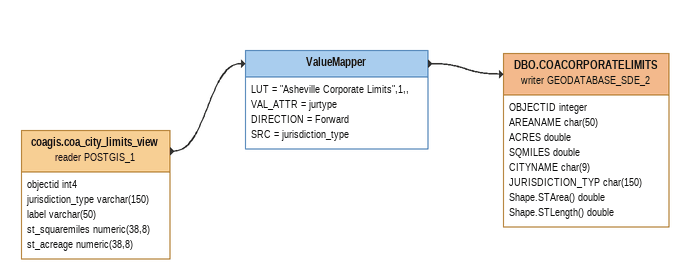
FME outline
coagis.coa_city_limits_view (reader POSTGIS_1)
    attributes: objectid int4, jurisdiction_type varchar(150), label varchar(50), st_squaremiles numeric(38,8), st_acreage numeric(38,8)
    -> ValueMapper
ValueMapper
    LUT = "Asheville Corporate Limits",1,,
    VAL_ATTR = jurtype
    DIRECTION = Forward
    SRC = jurisdiction_type
    -> DBO.COACORPORATELIMITS (writer GEODATABASE_SDE_2)
DBO.COACORPORATELIMITS (writer GEODATABASE_SDE_2)
    attributes: OBJECTID integer, AREANAME char(50), ACRES double, SQMILES double, CITYNAME char(9), JURISDICTION_TYP char(150), Shape.STArea() double, Shape.STLength() double
